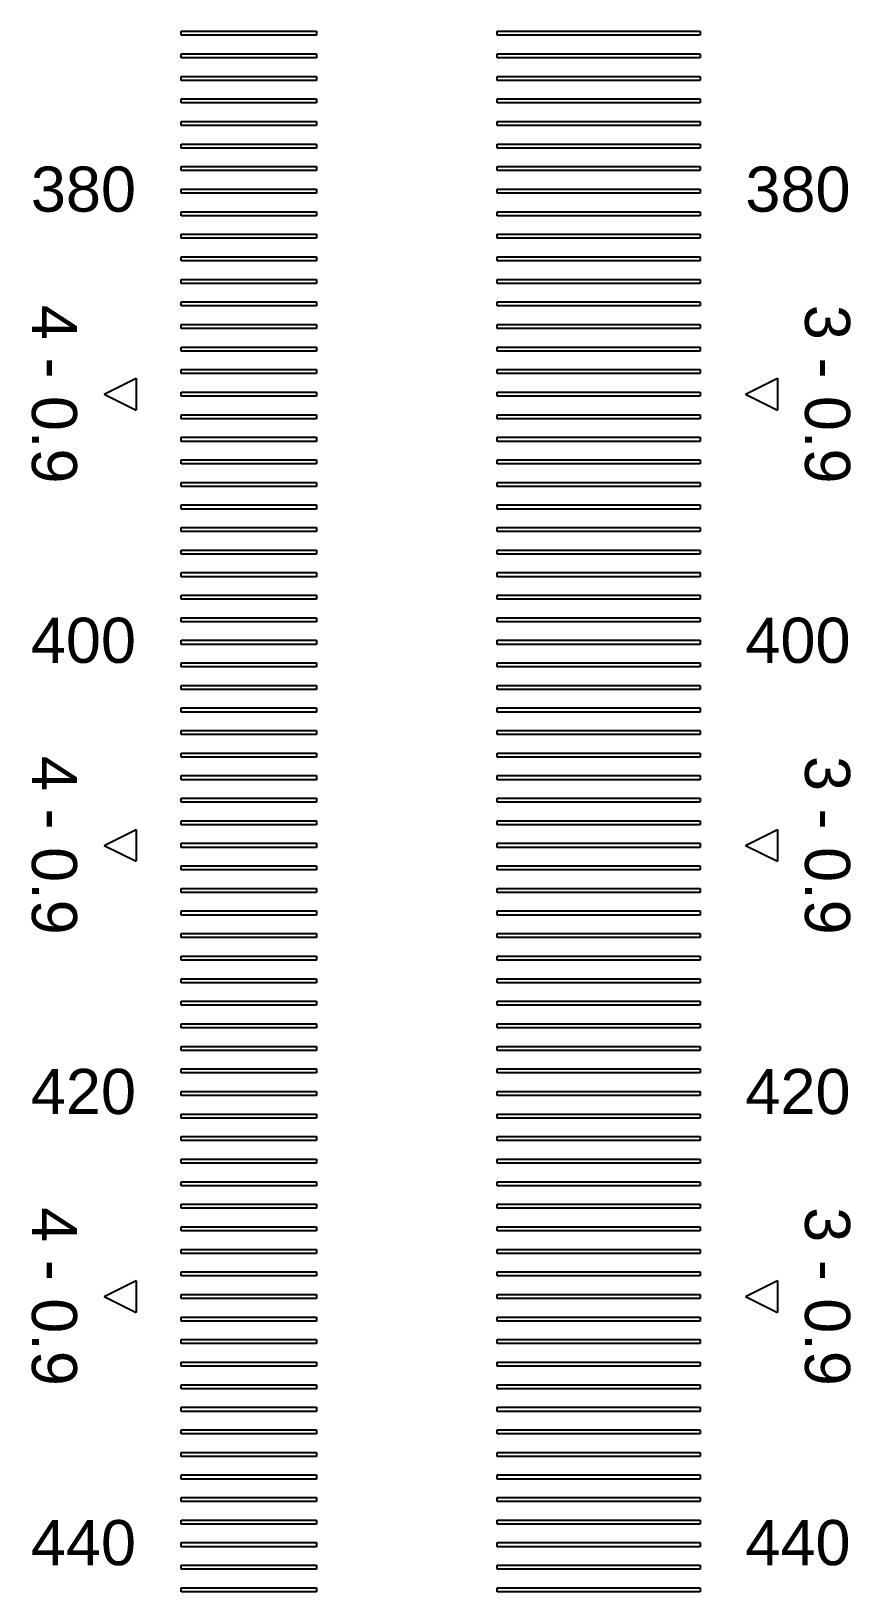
# Model space of a CAD drawing. Extents: x -24531 to 102469, y 86631 to 213631.
# Drawn here: x 53748.9 to 53930.5, y 147865 to 148210.9 of the extents above; entities that cross this region are included whole.
import ezdxf

# ---------------------------------------------------------------- set-up
doc = ezdxf.new("R2010")
doc.units = 13
doc.layers.add('CL - Label-1', color=120, linetype='Continuous')
doc.layers.add('CL - Label-2', color=132, linetype='Continuous')
doc.layers.add('CL - Sub-Micro', color=7, linetype='Continuous', true_color=0x47d1ff)
doc.styles.get("Standard").update_dxf_attribs({"font": 'arial.ttf'})

msp = doc.modelspace()

# ---------------------------------------------------------------- linework, layer by layer
at = {"layer": 'CL - Label-2'}
for p, q in [((53765.04, 148130.46), (53772.14, 148134)), ((53772.14, 148134), (53772.14, 148126.93)), ((53907.12, 148130.46), (53914.21, 148134)), ((53914.21, 148134), (53914.21, 148126.93)), ((53765.04, 148130.46), (53772.14, 148126.93)), ((53907.12, 148130.46), (53914.21, 148126.93)), ((53765.04, 148030.46), (53772.14, 148034)), ((53772.14, 148034), (53772.14, 148026.93)), ((53907.12, 148030.46), (53914.21, 148034)), ((53914.21, 148034), (53914.21, 148026.93)), ((53765.04, 148030.46), (53772.14, 148026.93)), ((53907.12, 148030.46), (53914.21, 148026.93)), ((53765.04, 147930.46), (53772.14, 147934)), ((53772.14, 147934), (53772.14, 147926.93)), ((53907.12, 147930.46), (53914.21, 147934)), ((53914.21, 147934), (53914.21, 147926.93)), ((53765.04, 147930.46), (53772.14, 147926.93)), ((53907.12, 147930.46), (53914.21, 147926.93))]:
    msp.add_line(p, q, dxfattribs=at)
at = {"layer": 'CL - Sub-Micro'}
for p, q in [((53782.12, 148210.01), (53782.12, 148210.91)), ((53782.12, 148210.91), (53812.12, 148210.91)), ((53812.12, 148210.01), (53782.12, 148210.01)), ((53812.12, 148210.91), (53812.12, 148210.01)), ((53852.12, 148210.01), (53852.12, 148210.91)), ((53852.12, 148210.91), (53897.12, 148210.91)), ((53897.12, 148210.01), (53852.12, 148210.01)), ((53897.12, 148210.91), (53897.12, 148210.01)), ((53782.12, 148205.01), (53782.12, 148205.91)), ((53782.12, 148205.91), (53812.12, 148205.91)), ((53812.12, 148205.01), (53782.12, 148205.01)), ((53812.12, 148205.91), (53812.12, 148205.01)), ((53852.12, 148205.01), (53852.12, 148205.91)), ((53852.12, 148205.91), (53897.12, 148205.91)), ((53897.12, 148205.01), (53852.12, 148205.01)), ((53897.12, 148205.91), (53897.12, 148205.01)), ((53782.12, 148200.01), (53782.12, 148200.91)), ((53782.12, 148200.91), (53812.12, 148200.91)), ((53812.12, 148200.91), (53812.12, 148200.01)), ((53852.12, 148200.01), (53852.12, 148200.91)), ((53852.12, 148200.91), (53897.12, 148200.91)), ((53897.12, 148200.91), (53897.12, 148200.01)), ((53812.12, 148200.01), (53782.12, 148200.01)), ((53897.12, 148200.01), (53852.12, 148200.01)), ((53782.12, 148195.01), (53782.12, 148195.91)), ((53782.12, 148195.91), (53812.12, 148195.91)), ((53812.12, 148195.01), (53782.12, 148195.01)), ((53812.12, 148195.91), (53812.12, 148195.01)), ((53852.12, 148195.01), (53852.12, 148195.91)), ((53852.12, 148195.91), (53897.12, 148195.91)), ((53897.12, 148195.01), (53852.12, 148195.01)), ((53897.12, 148195.91), (53897.12, 148195.01)), ((53782.12, 148190.01), (53782.12, 148190.91)), ((53782.12, 148190.91), (53812.12, 148190.91)), ((53812.12, 148190.91), (53812.12, 148190.01)), ((53852.12, 148190.01), (53852.12, 148190.91)), ((53852.12, 148190.91), (53897.12, 148190.91)), ((53897.12, 148190.91), (53897.12, 148190.01)), ((53812.12, 148190.01), (53782.12, 148190.01)), ((53897.12, 148190.01), (53852.12, 148190.01)), ((53782.12, 148185.01), (53782.12, 148185.91)), ((53782.12, 148185.91), (53812.12, 148185.91)), ((53812.12, 148185.01), (53782.12, 148185.01)), ((53812.12, 148185.91), (53812.12, 148185.01)), ((53852.12, 148185.01), (53852.12, 148185.91)), ((53852.12, 148185.91), (53897.12, 148185.91)), ((53897.12, 148185.01), (53852.12, 148185.01)), ((53897.12, 148185.91), (53897.12, 148185.01)), ((53782.12, 148180.01), (53782.12, 148180.91)), ((53782.12, 148180.91), (53812.12, 148180.91)), ((53812.12, 148180.91), (53812.12, 148180.01)), ((53852.12, 148180.01), (53852.12, 148180.91)), ((53852.12, 148180.91), (53897.12, 148180.91)), ((53897.12, 148180.91), (53897.12, 148180.01)), ((53812.12, 148180.01), (53782.12, 148180.01)), ((53897.12, 148180.01), (53852.12, 148180.01)), ((53782.12, 148175.01), (53782.12, 148175.91)), ((53782.12, 148175.91), (53812.12, 148175.91)), ((53812.12, 148175.01), (53782.12, 148175.01)), ((53812.12, 148175.91), (53812.12, 148175.01)), ((53852.12, 148175.01), (53852.12, 148175.91)), ((53852.12, 148175.91), (53897.12, 148175.91)), ((53897.12, 148175.01), (53852.12, 148175.01)), ((53897.12, 148175.91), (53897.12, 148175.01)), ((53782.12, 148170.01), (53782.12, 148170.91)), ((53782.12, 148170.91), (53812.12, 148170.91)), ((53812.12, 148170.01), (53782.12, 148170.01)), ((53812.12, 148170.91), (53812.12, 148170.01)), ((53852.12, 148170.01), (53852.12, 148170.91)), ((53852.12, 148170.91), (53897.12, 148170.91)), ((53897.12, 148170.01), (53852.12, 148170.01)), ((53897.12, 148170.91), (53897.12, 148170.01)), ((53782.12, 148165.01), (53782.12, 148165.91)), ((53782.12, 148165.91), (53812.12, 148165.91)), ((53812.12, 148165.01), (53782.12, 148165.01)), ((53812.12, 148165.91), (53812.12, 148165.01)), ((53852.12, 148165.01), (53852.12, 148165.91)), ((53852.12, 148165.91), (53897.12, 148165.91)), ((53897.12, 148165.01), (53852.12, 148165.01)), ((53897.12, 148165.91), (53897.12, 148165.01)), ((53782.12, 148160.01), (53782.12, 148160.91)), ((53782.12, 148160.91), (53812.12, 148160.91)), ((53812.12, 148160.01), (53782.12, 148160.01)), ((53812.12, 148160.91), (53812.12, 148160.01)), ((53852.12, 148160.01), (53852.12, 148160.91)), ((53852.12, 148160.91), (53897.12, 148160.91)), ((53897.12, 148160.01), (53852.12, 148160.01)), ((53897.12, 148160.91), (53897.12, 148160.01)), ((53782.12, 148155.01), (53782.12, 148155.91)), ((53782.12, 148155.91), (53812.12, 148155.91)), ((53812.12, 148155.91), (53812.12, 148155.01)), ((53852.12, 148155.01), (53852.12, 148155.91)), ((53852.12, 148155.91), (53897.12, 148155.91)), ((53897.12, 148155.91), (53897.12, 148155.01)), ((53812.12, 148155.01), (53782.12, 148155.01)), ((53897.12, 148155.01), (53852.12, 148155.01)), ((53782.12, 148150.01), (53782.12, 148150.91)), ((53782.12, 148150.91), (53812.12, 148150.91)), ((53812.12, 148150.01), (53782.12, 148150.01)), ((53812.12, 148150.91), (53812.12, 148150.01)), ((53852.12, 148150.01), (53852.12, 148150.91)), ((53852.12, 148150.91), (53897.12, 148150.91)), ((53897.12, 148150.01), (53852.12, 148150.01)), ((53897.12, 148150.91), (53897.12, 148150.01)), ((53782.12, 148145.01), (53782.12, 148145.91)), ((53782.12, 148145.91), (53812.12, 148145.91)), ((53812.12, 148145.91), (53812.12, 148145.01)), ((53852.12, 148145.01), (53852.12, 148145.91)), ((53852.12, 148145.91), (53897.12, 148145.91)), ((53897.12, 148145.91), (53897.12, 148145.01)), ((53812.12, 148145.01), (53782.12, 148145.01)), ((53897.12, 148145.01), (53852.12, 148145.01)), ((53782.12, 148140.01), (53782.12, 148140.91)), ((53782.12, 148140.91), (53812.12, 148140.91)), ((53812.12, 148140.01), (53782.12, 148140.01)), ((53812.12, 148140.91), (53812.12, 148140.01)), ((53852.12, 148140.01), (53852.12, 148140.91)), ((53852.12, 148140.91), (53897.12, 148140.91)), ((53897.12, 148140.01), (53852.12, 148140.01)), ((53897.12, 148140.91), (53897.12, 148140.01)), ((53782.12, 148135.01), (53782.12, 148135.91)), ((53782.12, 148135.91), (53812.12, 148135.91)), ((53812.12, 148135.91), (53812.12, 148135.01)), ((53852.12, 148135.01), (53852.12, 148135.91)), ((53852.12, 148135.91), (53897.12, 148135.91)), ((53897.12, 148135.91), (53897.12, 148135.01)), ((53812.12, 148135.01), (53782.12, 148135.01)), ((53897.12, 148135.01), (53852.12, 148135.01)), ((53782.12, 148130.01), (53782.12, 148130.91)), ((53782.12, 148130.91), (53812.12, 148130.91)), ((53812.12, 148130.01), (53782.12, 148130.01)), ((53812.12, 148130.91), (53812.12, 148130.01)), ((53852.12, 148130.01), (53852.12, 148130.91)), ((53852.12, 148130.91), (53897.12, 148130.91)), ((53897.12, 148130.01), (53852.12, 148130.01)), ((53897.12, 148130.91), (53897.12, 148130.01)), ((53782.12, 148125.01), (53782.12, 148125.91)), ((53782.12, 148125.91), (53812.12, 148125.91)), ((53812.12, 148125.01), (53782.12, 148125.01)), ((53812.12, 148125.91), (53812.12, 148125.01)), ((53852.12, 148125.01), (53852.12, 148125.91)), ((53852.12, 148125.91), (53897.12, 148125.91)), ((53897.12, 148125.01), (53852.12, 148125.01)), ((53897.12, 148125.91), (53897.12, 148125.01)), ((53782.12, 148120.01), (53782.12, 148120.91)), ((53782.12, 148120.91), (53812.12, 148120.91)), ((53812.12, 148120.01), (53782.12, 148120.01)), ((53812.12, 148120.91), (53812.12, 148120.01)), ((53852.12, 148120.01), (53852.12, 148120.91)), ((53852.12, 148120.91), (53897.12, 148120.91)), ((53897.12, 148120.01), (53852.12, 148120.01)), ((53897.12, 148120.91), (53897.12, 148120.01)), ((53782.12, 148115.01), (53782.12, 148115.91)), ((53782.12, 148115.91), (53812.12, 148115.91)), ((53812.12, 148115.01), (53782.12, 148115.01)), ((53812.12, 148115.91), (53812.12, 148115.01)), ((53852.12, 148115.01), (53852.12, 148115.91)), ((53852.12, 148115.91), (53897.12, 148115.91)), ((53897.12, 148115.01), (53852.12, 148115.01)), ((53897.12, 148115.91), (53897.12, 148115.01)), ((53782.12, 148110.01), (53782.12, 148110.91)), ((53782.12, 148110.91), (53812.12, 148110.91)), ((53812.12, 148110.01), (53782.12, 148110.01)), ((53812.12, 148110.91), (53812.12, 148110.01)), ((53852.12, 148110.01), (53852.12, 148110.91)), ((53852.12, 148110.91), (53897.12, 148110.91)), ((53897.12, 148110.01), (53852.12, 148110.01)), ((53897.12, 148110.91), (53897.12, 148110.01)), ((53782.12, 148105.01), (53782.12, 148105.91)), ((53782.12, 148105.91), (53812.12, 148105.91)), ((53812.12, 148105.01), (53782.12, 148105.01)), ((53812.12, 148105.91), (53812.12, 148105.01)), ((53852.12, 148105.01), (53852.12, 148105.91)), ((53852.12, 148105.91), (53897.12, 148105.91)), ((53897.12, 148105.01), (53852.12, 148105.01)), ((53897.12, 148105.91), (53897.12, 148105.01)), ((53782.12, 148100.01), (53782.12, 148100.91)), ((53782.12, 148100.91), (53812.12, 148100.91)), ((53812.12, 148100.91), (53812.12, 148100.01)), ((53852.12, 148100.01), (53852.12, 148100.91)), ((53852.12, 148100.91), (53897.12, 148100.91)), ((53897.12, 148100.91), (53897.12, 148100.01)), ((53812.12, 148100.01), (53782.12, 148100.01)), ((53897.12, 148100.01), (53852.12, 148100.01)), ((53782.12, 148095.01), (53782.12, 148095.91)), ((53782.12, 148095.91), (53812.12, 148095.91)), ((53812.12, 148095.01), (53782.12, 148095.01)), ((53812.12, 148095.91), (53812.12, 148095.01)), ((53852.12, 148095.01), (53852.12, 148095.91)), ((53852.12, 148095.91), (53897.12, 148095.91)), ((53897.12, 148095.01), (53852.12, 148095.01)), ((53897.12, 148095.91), (53897.12, 148095.01)), ((53782.12, 148090.01), (53782.12, 148090.91)), ((53782.12, 148090.91), (53812.12, 148090.91)), ((53812.12, 148090.91), (53812.12, 148090.01)), ((53852.12, 148090.01), (53852.12, 148090.91)), ((53852.12, 148090.91), (53897.12, 148090.91)), ((53897.12, 148090.91), (53897.12, 148090.01)), ((53812.12, 148090.01), (53782.12, 148090.01)), ((53897.12, 148090.01), (53852.12, 148090.01)), ((53782.12, 148085.01), (53782.12, 148085.91)), ((53782.12, 148085.91), (53812.12, 148085.91)), ((53812.12, 148085.01), (53782.12, 148085.01)), ((53812.12, 148085.91), (53812.12, 148085.01)), ((53852.12, 148085.01), (53852.12, 148085.91)), ((53852.12, 148085.91), (53897.12, 148085.91)), ((53897.12, 148085.01), (53852.12, 148085.01)), ((53897.12, 148085.91), (53897.12, 148085.01)), ((53782.12, 148080.01), (53782.12, 148080.91)), ((53782.12, 148080.91), (53812.12, 148080.91)), ((53812.12, 148080.01), (53782.12, 148080.01)), ((53812.12, 148080.91), (53812.12, 148080.01)), ((53852.12, 148080.01), (53852.12, 148080.91)), ((53852.12, 148080.91), (53897.12, 148080.91)), ((53897.12, 148080.01), (53852.12, 148080.01)), ((53897.12, 148080.91), (53897.12, 148080.01)), ((53782.12, 148075.01), (53782.12, 148075.91)), ((53782.12, 148075.91), (53812.12, 148075.91)), ((53812.12, 148075.01), (53782.12, 148075.01)), ((53812.12, 148075.91), (53812.12, 148075.01)), ((53852.12, 148075.01), (53852.12, 148075.91)), ((53852.12, 148075.91), (53897.12, 148075.91)), ((53897.12, 148075.01), (53852.12, 148075.01)), ((53897.12, 148075.91), (53897.12, 148075.01)), ((53782.12, 148070.01), (53782.12, 148070.91)), ((53782.12, 148070.91), (53812.12, 148070.91)), ((53812.12, 148070.01), (53782.12, 148070.01)), ((53812.12, 148070.91), (53812.12, 148070.01)), ((53852.12, 148070.01), (53852.12, 148070.91)), ((53852.12, 148070.91), (53897.12, 148070.91)), ((53897.12, 148070.01), (53852.12, 148070.01)), ((53897.12, 148070.91), (53897.12, 148070.01)), ((53782.12, 148065.01), (53782.12, 148065.91)), ((53782.12, 148065.91), (53812.12, 148065.91)), ((53812.12, 148065.01), (53782.12, 148065.01)), ((53812.12, 148065.91), (53812.12, 148065.01)), ((53852.12, 148065.01), (53852.12, 148065.91)), ((53852.12, 148065.91), (53897.12, 148065.91)), ((53897.12, 148065.01), (53852.12, 148065.01)), ((53897.12, 148065.91), (53897.12, 148065.01)), ((53782.12, 148060.01), (53782.12, 148060.91)), ((53782.12, 148060.91), (53812.12, 148060.91)), ((53812.12, 148060.01), (53782.12, 148060.01)), ((53812.12, 148060.91), (53812.12, 148060.01)), ((53852.12, 148060.01), (53852.12, 148060.91)), ((53852.12, 148060.91), (53897.12, 148060.91)), ((53897.12, 148060.01), (53852.12, 148060.01)), ((53897.12, 148060.91), (53897.12, 148060.01)), ((53782.12, 148055.01), (53782.12, 148055.91)), ((53782.12, 148055.91), (53812.12, 148055.91)), ((53812.12, 148055.91), (53812.12, 148055.01)), ((53852.12, 148055.01), (53852.12, 148055.91)), ((53852.12, 148055.91), (53897.12, 148055.91)), ((53897.12, 148055.91), (53897.12, 148055.01)), ((53812.12, 148055.01), (53782.12, 148055.01)), ((53897.12, 148055.01), (53852.12, 148055.01)), ((53782.12, 148050.01), (53782.12, 148050.91)), ((53782.12, 148050.91), (53812.12, 148050.91)), ((53812.12, 148050.01), (53782.12, 148050.01)), ((53812.12, 148050.91), (53812.12, 148050.01)), ((53852.12, 148050.01), (53852.12, 148050.91)), ((53852.12, 148050.91), (53897.12, 148050.91)), ((53897.12, 148050.01), (53852.12, 148050.01)), ((53897.12, 148050.91), (53897.12, 148050.01)), ((53782.12, 148045.01), (53782.12, 148045.91)), ((53782.12, 148045.91), (53812.12, 148045.91)), ((53812.12, 148045.91), (53812.12, 148045.01)), ((53852.12, 148045.01), (53852.12, 148045.91)), ((53852.12, 148045.91), (53897.12, 148045.91)), ((53897.12, 148045.91), (53897.12, 148045.01)), ((53812.12, 148045.01), (53782.12, 148045.01)), ((53897.12, 148045.01), (53852.12, 148045.01)), ((53782.12, 148040.01), (53782.12, 148040.91)), ((53782.12, 148040.91), (53812.12, 148040.91)), ((53812.12, 148040.01), (53782.12, 148040.01)), ((53812.12, 148040.91), (53812.12, 148040.01)), ((53852.12, 148040.01), (53852.12, 148040.91)), ((53852.12, 148040.91), (53897.12, 148040.91)), ((53897.12, 148040.01), (53852.12, 148040.01)), ((53897.12, 148040.91), (53897.12, 148040.01)), ((53782.12, 148035.01), (53782.12, 148035.91)), ((53782.12, 148035.91), (53812.12, 148035.91)), ((53812.12, 148035.01), (53782.12, 148035.01)), ((53812.12, 148035.91), (53812.12, 148035.01)), ((53852.12, 148035.01), (53852.12, 148035.91)), ((53852.12, 148035.91), (53897.12, 148035.91)), ((53897.12, 148035.01), (53852.12, 148035.01)), ((53897.12, 148035.91), (53897.12, 148035.01)), ((53782.12, 148030.01), (53782.12, 148030.91)), ((53782.12, 148030.91), (53812.12, 148030.91)), ((53812.12, 148030.01), (53782.12, 148030.01)), ((53812.12, 148030.91), (53812.12, 148030.01)), ((53852.12, 148030.01), (53852.12, 148030.91)), ((53852.12, 148030.91), (53897.12, 148030.91)), ((53897.12, 148030.01), (53852.12, 148030.01)), ((53897.12, 148030.91), (53897.12, 148030.01)), ((53782.12, 148025.01), (53782.12, 148025.91)), ((53782.12, 148025.91), (53812.12, 148025.91)), ((53812.12, 148025.01), (53782.12, 148025.01)), ((53812.12, 148025.91), (53812.12, 148025.01)), ((53852.12, 148025.01), (53852.12, 148025.91)), ((53852.12, 148025.91), (53897.12, 148025.91)), ((53897.12, 148025.01), (53852.12, 148025.01)), ((53897.12, 148025.91), (53897.12, 148025.01)), ((53782.12, 148020.01), (53782.12, 148020.91)), ((53782.12, 148020.91), (53812.12, 148020.91)), ((53812.12, 148020.01), (53782.12, 148020.01)), ((53812.12, 148020.91), (53812.12, 148020.01)), ((53852.12, 148020.01), (53852.12, 148020.91)), ((53852.12, 148020.91), (53897.12, 148020.91)), ((53897.12, 148020.01), (53852.12, 148020.01)), ((53897.12, 148020.91), (53897.12, 148020.01)), ((53782.12, 148015.01), (53782.12, 148015.91)), ((53782.12, 148015.91), (53812.12, 148015.91)), ((53812.12, 148015.01), (53782.12, 148015.01)), ((53812.12, 148015.91), (53812.12, 148015.01)), ((53852.12, 148015.01), (53852.12, 148015.91)), ((53852.12, 148015.91), (53897.12, 148015.91)), ((53897.12, 148015.01), (53852.12, 148015.01)), ((53897.12, 148015.91), (53897.12, 148015.01)), ((53782.12, 148010.01), (53782.12, 148010.91)), ((53782.12, 148010.91), (53812.12, 148010.91)), ((53812.12, 148010.91), (53812.12, 148010.01)), ((53852.12, 148010.01), (53852.12, 148010.91)), ((53852.12, 148010.91), (53897.12, 148010.91)), ((53897.12, 148010.91), (53897.12, 148010.01)), ((53812.12, 148010.01), (53782.12, 148010.01)), ((53897.12, 148010.01), (53852.12, 148010.01)), ((53782.12, 148005.01), (53782.12, 148005.91)), ((53782.12, 148005.91), (53812.12, 148005.91)), ((53812.12, 148005.01), (53782.12, 148005.01)), ((53812.12, 148005.91), (53812.12, 148005.01)), ((53852.12, 148005.01), (53852.12, 148005.91)), ((53852.12, 148005.91), (53897.12, 148005.91)), ((53897.12, 148005.01), (53852.12, 148005.01)), ((53897.12, 148005.91), (53897.12, 148005.01)), ((53782.12, 148000.01), (53782.12, 148000.91)), ((53782.12, 148000.91), (53812.12, 148000.91)), ((53812.12, 148000.91), (53812.12, 148000.01)), ((53852.12, 148000.01), (53852.12, 148000.91)), ((53852.12, 148000.91), (53897.12, 148000.91)), ((53897.12, 148000.91), (53897.12, 148000.01)), ((53812.12, 148000.01), (53782.12, 148000.01)), ((53897.12, 148000.01), (53852.12, 148000.01)), ((53782.12, 147995.01), (53782.12, 147995.91)), ((53782.12, 147995.91), (53812.12, 147995.91)), ((53812.12, 147995.01), (53782.12, 147995.01)), ((53812.12, 147995.91), (53812.12, 147995.01)), ((53852.12, 147995.01), (53852.12, 147995.91)), ((53852.12, 147995.91), (53897.12, 147995.91)), ((53897.12, 147995.01), (53852.12, 147995.01)), ((53897.12, 147995.91), (53897.12, 147995.01)), ((53782.12, 147990.01), (53782.12, 147990.91)), ((53782.12, 147990.91), (53812.12, 147990.91)), ((53812.12, 147990.01), (53782.12, 147990.01)), ((53812.12, 147990.91), (53812.12, 147990.01)), ((53852.12, 147990.01), (53852.12, 147990.91)), ((53852.12, 147990.91), (53897.12, 147990.91)), ((53897.12, 147990.01), (53852.12, 147990.01)), ((53897.12, 147990.91), (53897.12, 147990.01)), ((53782.12, 147985.01), (53782.12, 147985.91)), ((53782.12, 147985.91), (53812.12, 147985.91)), ((53812.12, 147985.01), (53782.12, 147985.01)), ((53812.12, 147985.91), (53812.12, 147985.01)), ((53852.12, 147985.01), (53852.12, 147985.91)), ((53852.12, 147985.91), (53897.12, 147985.91)), ((53897.12, 147985.01), (53852.12, 147985.01)), ((53897.12, 147985.91), (53897.12, 147985.01)), ((53782.12, 147980.01), (53782.12, 147980.91)), ((53782.12, 147980.91), (53812.12, 147980.91)), ((53812.12, 147980.01), (53782.12, 147980.01)), ((53812.12, 147980.91), (53812.12, 147980.01)), ((53852.12, 147980.01), (53852.12, 147980.91)), ((53852.12, 147980.91), (53897.12, 147980.91)), ((53897.12, 147980.01), (53852.12, 147980.01)), ((53897.12, 147980.91), (53897.12, 147980.01)), ((53782.12, 147975.01), (53782.12, 147975.91)), ((53782.12, 147975.91), (53812.12, 147975.91)), ((53812.12, 147975.01), (53782.12, 147975.01)), ((53812.12, 147975.91), (53812.12, 147975.01)), ((53852.12, 147975.01), (53852.12, 147975.91)), ((53852.12, 147975.91), (53897.12, 147975.91)), ((53897.12, 147975.01), (53852.12, 147975.01)), ((53897.12, 147975.91), (53897.12, 147975.01)), ((53782.12, 147970.01), (53782.12, 147970.91)), ((53782.12, 147970.91), (53812.12, 147970.91)), ((53812.12, 147970.01), (53782.12, 147970.01)), ((53812.12, 147970.91), (53812.12, 147970.01)), ((53852.12, 147970.01), (53852.12, 147970.91)), ((53852.12, 147970.91), (53897.12, 147970.91)), ((53897.12, 147970.01), (53852.12, 147970.01)), ((53897.12, 147970.91), (53897.12, 147970.01)), ((53782.12, 147965.01), (53782.12, 147965.91)), ((53782.12, 147965.91), (53812.12, 147965.91)), ((53812.12, 147965.91), (53812.12, 147965.01)), ((53852.12, 147965.01), (53852.12, 147965.91)), ((53852.12, 147965.91), (53897.12, 147965.91)), ((53897.12, 147965.91), (53897.12, 147965.01)), ((53812.12, 147965.01), (53782.12, 147965.01)), ((53897.12, 147965.01), (53852.12, 147965.01)), ((53782.12, 147960.01), (53782.12, 147960.91)), ((53782.12, 147960.91), (53812.12, 147960.91)), ((53812.12, 147960.01), (53782.12, 147960.01)), ((53812.12, 147960.91), (53812.12, 147960.01)), ((53852.12, 147960.01), (53852.12, 147960.91)), ((53852.12, 147960.91), (53897.12, 147960.91)), ((53897.12, 147960.01), (53852.12, 147960.01)), ((53897.12, 147960.91), (53897.12, 147960.01)), ((53782.12, 147955.01), (53782.12, 147955.91)), ((53782.12, 147955.91), (53812.12, 147955.91)), ((53812.12, 147955.91), (53812.12, 147955.01)), ((53852.12, 147955.01), (53852.12, 147955.91)), ((53852.12, 147955.91), (53897.12, 147955.91)), ((53897.12, 147955.91), (53897.12, 147955.01)), ((53812.12, 147955.01), (53782.12, 147955.01)), ((53897.12, 147955.01), (53852.12, 147955.01)), ((53782.12, 147950.01), (53782.12, 147950.91)), ((53782.12, 147950.91), (53812.12, 147950.91)), ((53812.12, 147950.01), (53782.12, 147950.01)), ((53812.12, 147950.91), (53812.12, 147950.01)), ((53852.12, 147950.01), (53852.12, 147950.91)), ((53852.12, 147950.91), (53897.12, 147950.91)), ((53897.12, 147950.01), (53852.12, 147950.01)), ((53897.12, 147950.91), (53897.12, 147950.01)), ((53782.12, 147945.01), (53782.12, 147945.91)), ((53782.12, 147945.91), (53812.12, 147945.91)), ((53812.12, 147945.01), (53782.12, 147945.01)), ((53812.12, 147945.91), (53812.12, 147945.01)), ((53852.12, 147945.01), (53852.12, 147945.91)), ((53852.12, 147945.91), (53897.12, 147945.91)), ((53897.12, 147945.01), (53852.12, 147945.01)), ((53897.12, 147945.91), (53897.12, 147945.01)), ((53782.12, 147940.01), (53782.12, 147940.91)), ((53782.12, 147940.91), (53812.12, 147940.91)), ((53812.12, 147940.01), (53782.12, 147940.01)), ((53812.12, 147940.91), (53812.12, 147940.01)), ((53852.12, 147940.01), (53852.12, 147940.91)), ((53852.12, 147940.91), (53897.12, 147940.91)), ((53897.12, 147940.01), (53852.12, 147940.01)), ((53897.12, 147940.91), (53897.12, 147940.01)), ((53782.12, 147935.01), (53782.12, 147935.91)), ((53782.12, 147935.91), (53812.12, 147935.91)), ((53812.12, 147935.01), (53782.12, 147935.01)), ((53812.12, 147935.91), (53812.12, 147935.01)), ((53852.12, 147935.01), (53852.12, 147935.91)), ((53852.12, 147935.91), (53897.12, 147935.91)), ((53897.12, 147935.01), (53852.12, 147935.01)), ((53897.12, 147935.91), (53897.12, 147935.01)), ((53782.12, 147930.01), (53782.12, 147930.91)), ((53782.12, 147930.91), (53812.12, 147930.91)), ((53812.12, 147930.01), (53782.12, 147930.01)), ((53812.12, 147930.91), (53812.12, 147930.01)), ((53852.12, 147930.01), (53852.12, 147930.91)), ((53852.12, 147930.91), (53897.12, 147930.91)), ((53897.12, 147930.01), (53852.12, 147930.01)), ((53897.12, 147930.91), (53897.12, 147930.01)), ((53782.12, 147925.01), (53782.12, 147925.91)), ((53782.12, 147925.91), (53812.12, 147925.91)), ((53812.12, 147925.01), (53782.12, 147925.01)), ((53812.12, 147925.91), (53812.12, 147925.01)), ((53852.12, 147925.01), (53852.12, 147925.91)), ((53852.12, 147925.91), (53897.12, 147925.91)), ((53897.12, 147925.01), (53852.12, 147925.01)), ((53897.12, 147925.91), (53897.12, 147925.01)), ((53782.12, 147920.01), (53782.12, 147920.91)), ((53782.12, 147920.91), (53812.12, 147920.91)), ((53812.12, 147920.91), (53812.12, 147920.01)), ((53852.12, 147920.01), (53852.12, 147920.91)), ((53852.12, 147920.91), (53897.12, 147920.91)), ((53897.12, 147920.91), (53897.12, 147920.01)), ((53812.12, 147920.01), (53782.12, 147920.01)), ((53897.12, 147920.01), (53852.12, 147920.01)), ((53782.12, 147915.01), (53782.12, 147915.91)), ((53782.12, 147915.91), (53812.12, 147915.91)), ((53812.12, 147915.01), (53782.12, 147915.01)), ((53812.12, 147915.91), (53812.12, 147915.01)), ((53852.12, 147915.01), (53852.12, 147915.91)), ((53852.12, 147915.91), (53897.12, 147915.91)), ((53897.12, 147915.01), (53852.12, 147915.01)), ((53897.12, 147915.91), (53897.12, 147915.01)), ((53782.12, 147910.01), (53782.12, 147910.91)), ((53782.12, 147910.91), (53812.12, 147910.91)), ((53812.12, 147910.91), (53812.12, 147910.01)), ((53852.12, 147910.01), (53852.12, 147910.91)), ((53852.12, 147910.91), (53897.12, 147910.91)), ((53897.12, 147910.91), (53897.12, 147910.01)), ((53812.12, 147910.01), (53782.12, 147910.01)), ((53897.12, 147910.01), (53852.12, 147910.01)), ((53782.12, 147905.01), (53782.12, 147905.91)), ((53782.12, 147905.91), (53812.12, 147905.91)), ((53812.12, 147905.01), (53782.12, 147905.01)), ((53812.12, 147905.91), (53812.12, 147905.01)), ((53852.12, 147905.01), (53852.12, 147905.91)), ((53852.12, 147905.91), (53897.12, 147905.91)), ((53897.12, 147905.01), (53852.12, 147905.01)), ((53897.12, 147905.91), (53897.12, 147905.01)), ((53782.12, 147900.01), (53782.12, 147900.91)), ((53782.12, 147900.91), (53812.12, 147900.91)), ((53812.12, 147900.01), (53782.12, 147900.01)), ((53812.12, 147900.91), (53812.12, 147900.01)), ((53852.12, 147900.01), (53852.12, 147900.91)), ((53852.12, 147900.91), (53897.12, 147900.91)), ((53897.12, 147900.01), (53852.12, 147900.01)), ((53897.12, 147900.91), (53897.12, 147900.01)), ((53782.12, 147895.01), (53782.12, 147895.91)), ((53782.12, 147895.91), (53812.12, 147895.91)), ((53812.12, 147895.01), (53782.12, 147895.01)), ((53812.12, 147895.91), (53812.12, 147895.01)), ((53852.12, 147895.01), (53852.12, 147895.91)), ((53852.12, 147895.91), (53897.12, 147895.91)), ((53897.12, 147895.01), (53852.12, 147895.01)), ((53897.12, 147895.91), (53897.12, 147895.01)), ((53782.12, 147890.01), (53782.12, 147890.91)), ((53782.12, 147890.91), (53812.12, 147890.91)), ((53812.12, 147890.01), (53782.12, 147890.01)), ((53812.12, 147890.91), (53812.12, 147890.01)), ((53852.12, 147890.01), (53852.12, 147890.91)), ((53852.12, 147890.91), (53897.12, 147890.91)), ((53897.12, 147890.01), (53852.12, 147890.01)), ((53897.12, 147890.91), (53897.12, 147890.01)), ((53782.12, 147885.01), (53782.12, 147885.91)), ((53782.12, 147885.91), (53812.12, 147885.91)), ((53812.12, 147885.01), (53782.12, 147885.01)), ((53812.12, 147885.91), (53812.12, 147885.01)), ((53852.12, 147885.01), (53852.12, 147885.91)), ((53852.12, 147885.91), (53897.12, 147885.91)), ((53897.12, 147885.01), (53852.12, 147885.01)), ((53897.12, 147885.91), (53897.12, 147885.01)), ((53782.12, 147880.01), (53782.12, 147880.91)), ((53782.12, 147880.91), (53812.12, 147880.91)), ((53812.12, 147880.01), (53782.12, 147880.01)), ((53812.12, 147880.91), (53812.12, 147880.01)), ((53852.12, 147880.01), (53852.12, 147880.91)), ((53852.12, 147880.91), (53897.12, 147880.91)), ((53897.12, 147880.01), (53852.12, 147880.01)), ((53897.12, 147880.91), (53897.12, 147880.01)), ((53782.12, 147875.01), (53782.12, 147875.91)), ((53782.12, 147875.91), (53812.12, 147875.91)), ((53812.12, 147875.91), (53812.12, 147875.01)), ((53852.12, 147875.01), (53852.12, 147875.91)), ((53852.12, 147875.91), (53897.12, 147875.91)), ((53897.12, 147875.91), (53897.12, 147875.01)), ((53812.12, 147875.01), (53782.12, 147875.01)), ((53897.12, 147875.01), (53852.12, 147875.01)), ((53782.12, 147870.01), (53782.12, 147870.91)), ((53782.12, 147870.91), (53812.12, 147870.91)), ((53812.12, 147870.01), (53782.12, 147870.01)), ((53812.12, 147870.91), (53812.12, 147870.01)), ((53852.12, 147870.01), (53852.12, 147870.91)), ((53852.12, 147870.91), (53897.12, 147870.91)), ((53897.12, 147870.01), (53852.12, 147870.01)), ((53897.12, 147870.91), (53897.12, 147870.01)), ((53782.12, 147865.01), (53782.12, 147865.91)), ((53782.12, 147865.91), (53812.12, 147865.91)), ((53812.12, 147865.91), (53812.12, 147865.01)), ((53852.12, 147865.01), (53852.12, 147865.91)), ((53852.12, 147865.91), (53897.12, 147865.91)), ((53897.12, 147865.91), (53897.12, 147865.01)), ((53812.12, 147865.01), (53782.12, 147865.01)), ((53897.12, 147865.01), (53852.12, 147865.01))]:
    msp.add_line(p, q, dxfattribs=at)

# ---------------------------------------------------------------- texts
at = {"layer": 'CL - Label-1', "char_height": 10}
for s, insert, attachment_point in [('380', (53772.12, 148180.91), 3), ('380', (53907.12, 148180.91), 1), ('400', (53772.12, 148080.91), 3), ('400', (53907.12, 148080.91), 1), ('420', (53772.12, 147980.91), 3), ('420', (53907.12, 147980.91), 1), ('440', (53772.12, 147880.91), 3), ('440', (53907.12, 147880.91), 1)]:
    msp.add_mtext_dynamic_manual_height_columns(s, width=21.565, gutter_width=12.5, heights=[8.55], dxfattribs=dict(at, insert=insert, attachment_point=attachment_point))
at = {"layer": 'CL - Label-2', "char_height": 10, "rotation": 270}
for s, insert, attachment_point in [('4 - 0.9', (53759.04, 148130.46), 2), ('3 - 0.9', (53920.19, 148130.46), 8), ('4 - 0.9', (53759.04, 148030.46), 2), ('3 - 0.9', (53920.19, 148030.46), 8), ('4 - 0.9', (53759.04, 147930.46), 2), ('3 - 0.9', (53920.19, 147930.46), 8)]:
    msp.add_mtext_dynamic_manual_height_columns(s, width=52.3045, gutter_width=12.5, heights=[18.11], dxfattribs=dict(at, insert=insert, attachment_point=attachment_point))

doc.saveas('drawing.dxf')
